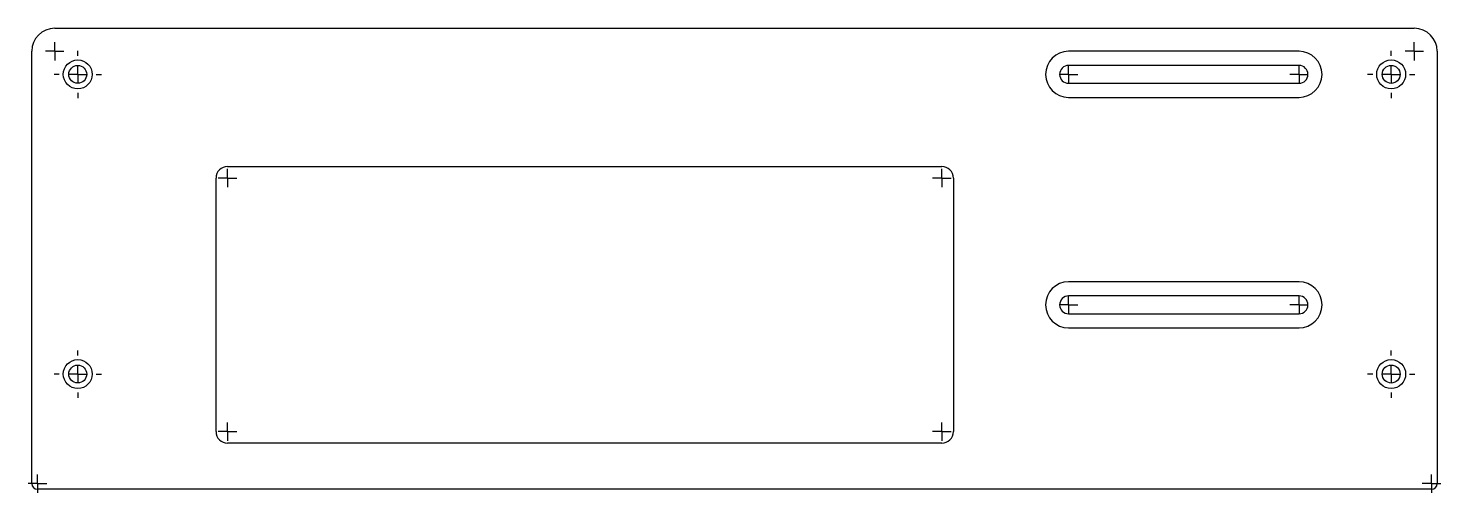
# Model space of a CAD drawing. Extents: x 0.5 to 15.8, y 0.4 to 5.5.
import ezdxf

# ---------------------------------------------------------------- set-up
doc = ezdxf.new("R2010")
doc.units = 0
doc.layers.get('0').update_dxf_attribs({"linetype": 'CONTINUOUS'})

# ---------------------------------------------------------------- blocks, each defined once
blk = doc.blocks.new('SW_CENTERMARK0')
at = {"color": 7, "linetype": 'CONTINUOUS'}
for q in [(14.179, 4.953), (14.279, 5.053), (14.279, 4.853), (14.379, 4.953)]:
    blk.add_line((14.279, 4.953), q, dxfattribs=at)
blk = doc.blocks.new('SW_CENTERMARK1')
at = {"color": 7, "linetype": 'CONTINUOUS'}
for q in [(11.679, 4.953), (11.779, 5.053), (11.779, 4.853), (11.879, 4.953)]:
    blk.add_line((11.779, 4.953), q, dxfattribs=at)
blk = doc.blocks.new('SW_CENTERMARK2')
at = {"color": 7, "linetype": 'CONTINUOUS'}
for q in [(14.179, 2.453), (14.279, 2.553), (14.279, 2.353), (14.379, 2.453)]:
    blk.add_line((14.279, 2.453), q, dxfattribs=at)
blk = doc.blocks.new('SW_CENTERMARK3')
at = {"color": 7, "linetype": 'CONTINUOUS'}
for q in [(11.679, 2.453), (11.779, 2.553), (11.779, 2.353), (11.879, 2.453)]:
    blk.add_line((11.779, 2.453), q, dxfattribs=at)
blk = doc.blocks.new('SW_CENTERMARK4')
at = {"color": 7, "linetype": 'CONTINUOUS'}
for p, q in [((15.279, 1.903), (15.279, 1.959)), ((15.079, 1.703), (15.023, 1.703)), ((15.279, 1.703), (15.179, 1.703)), ((15.279, 1.703), (15.279, 1.803)), ((15.279, 1.703), (15.279, 1.603)), ((15.279, 1.703), (15.379, 1.703)), ((15.479, 1.703), (15.536, 1.703)), ((15.279, 1.503), (15.279, 1.446))]:
    blk.add_line(p, q, dxfattribs=at)
blk = doc.blocks.new('SW_CENTERMARK5')
at = {"color": 7, "linetype": 'CONTINUOUS'}
for p, q in [((15.279, 5.153), (15.279, 5.209)), ((15.079, 4.953), (15.023, 4.953)), ((15.279, 4.953), (15.179, 4.953)), ((15.279, 4.953), (15.279, 5.053)), ((15.279, 4.953), (15.279, 4.853)), ((15.279, 4.953), (15.379, 4.953)), ((15.479, 4.953), (15.536, 4.953)), ((15.279, 4.753), (15.279, 4.696))]:
    blk.add_line(p, q, dxfattribs=at)
blk = doc.blocks.new('SW_CENTERMARK6')
at = {"color": 7, "linetype": 'CONTINUOUS'}
for p, q in [((1.029, 1.903), (1.029, 1.959)), ((0.829, 1.703), (0.773, 1.703)), ((1.029, 1.703), (0.929, 1.703)), ((1.029, 1.703), (1.029, 1.803)), ((1.029, 1.703), (1.029, 1.603)), ((1.029, 1.703), (1.129, 1.703)), ((1.229, 1.703), (1.286, 1.703)), ((1.029, 1.503), (1.029, 1.446))]:
    blk.add_line(p, q, dxfattribs=at)
blk = doc.blocks.new('SW_CENTERMARK7')
at = {"color": 7, "linetype": 'CONTINUOUS'}
for p, q in [((1.029, 5.153), (1.029, 5.209)), ((0.829, 4.953), (0.773, 4.953)), ((1.029, 4.953), (0.929, 4.953)), ((1.029, 4.953), (1.029, 5.053)), ((1.029, 4.953), (1.029, 4.853)), ((1.029, 4.953), (1.129, 4.953)), ((1.229, 4.953), (1.286, 4.953)), ((1.029, 4.753), (1.029, 4.696))]:
    blk.add_line(p, q, dxfattribs=at)
blk = doc.blocks.new('SW_CENTERMARK8')
at = {"color": 7, "linetype": 'CONTINUOUS'}
for q in [(15.717, 0.615), (15.617, 0.515), (15.717, 0.415), (15.817, 0.515)]:
    blk.add_line((15.717, 0.515), q, dxfattribs=at)
blk = doc.blocks.new('SW_CENTERMARK9')
at = {"color": 7, "linetype": 'CONTINUOUS'}
for q in [(0.592, 0.615), (0.492, 0.515), (0.592, 0.415), (0.692, 0.515)]:
    blk.add_line((0.592, 0.515), q, dxfattribs=at)
blk = doc.blocks.new('SW_CENTERMARK10')
at = {"color": 7, "linetype": 'CONTINUOUS'}
for q in [(0.779, 5.303), (0.679, 5.203), (0.779, 5.103), (0.879, 5.203)]:
    blk.add_line((0.779, 5.203), q, dxfattribs=at)
blk = doc.blocks.new('SW_CENTERMARK11')
at = {"color": 7, "linetype": 'CONTINUOUS'}
for q in [(15.529, 5.303), (15.429, 5.203), (15.529, 5.103), (15.629, 5.203)]:
    blk.add_line((15.529, 5.203), q, dxfattribs=at)
blk = doc.blocks.new('SW_CENTERMARK12')
at = {"color": 7, "linetype": 'CONTINUOUS'}
for q in [(2.654, 3.928), (2.554, 3.828), (2.654, 3.728), (2.754, 3.828)]:
    blk.add_line((2.654, 3.828), q, dxfattribs=at)
blk = doc.blocks.new('SW_CENTERMARK13')
at = {"color": 7, "linetype": 'CONTINUOUS'}
for q in [(10.404, 3.928), (10.304, 3.828), (10.404, 3.728), (10.504, 3.828)]:
    blk.add_line((10.404, 3.828), q, dxfattribs=at)
blk = doc.blocks.new('SW_CENTERMARK14')
at = {"color": 7, "linetype": 'CONTINUOUS'}
for q in [(10.304, 1.078), (10.404, 1.178), (10.404, 0.978), (10.504, 1.078)]:
    blk.add_line((10.404, 1.078), q, dxfattribs=at)
blk = doc.blocks.new('SW_CENTERMARK15')
at = {"color": 7, "linetype": 'CONTINUOUS'}
for q in [(2.554, 1.078), (2.654, 1.178), (2.654, 0.978), (2.754, 1.078)]:
    blk.add_line((2.654, 1.078), q, dxfattribs=at)
blk = doc.blocks.new('SW_CENTERMARK16')
at = {"color": 7, "linetype": 'CONTINUOUS'}
for q in [(14.179, 4.953), (14.279, 5.053), (14.279, 4.853), (14.379, 4.953)]:
    blk.add_line((14.279, 4.953), q, dxfattribs=at)
blk = doc.blocks.new('SW_CENTERMARK17')
at = {"color": 7, "linetype": 'CONTINUOUS'}
for q in [(11.679, 4.953), (11.779, 5.053), (11.779, 4.853), (11.879, 4.953)]:
    blk.add_line((11.779, 4.953), q, dxfattribs=at)
blk = doc.blocks.new('SW_CENTERMARK18')
at = {"color": 7, "linetype": 'CONTINUOUS'}
for q in [(14.179, 2.453), (14.279, 2.553), (14.279, 2.353), (14.379, 2.453)]:
    blk.add_line((14.279, 2.453), q, dxfattribs=at)
blk = doc.blocks.new('SW_CENTERMARK19')
at = {"color": 7, "linetype": 'CONTINUOUS'}
for q in [(11.679, 2.453), (11.779, 2.553), (11.779, 2.353), (11.879, 2.453)]:
    blk.add_line((11.779, 2.453), q, dxfattribs=at)
blk = doc.blocks.new('SW_CENTERMARK20')
at = {"color": 7, "linetype": 'CONTINUOUS'}
for p, q in [((15.279, 1.903), (15.279, 1.959)), ((15.079, 1.703), (15.023, 1.703)), ((15.279, 1.703), (15.179, 1.703)), ((15.279, 1.703), (15.279, 1.803)), ((15.279, 1.703), (15.279, 1.603)), ((15.279, 1.703), (15.379, 1.703)), ((15.479, 1.703), (15.536, 1.703)), ((15.279, 1.503), (15.279, 1.446))]:
    blk.add_line(p, q, dxfattribs=at)
blk = doc.blocks.new('SW_CENTERMARK21')
at = {"color": 7, "linetype": 'CONTINUOUS'}
for p, q in [((15.279, 5.153), (15.279, 5.209)), ((15.079, 4.953), (15.023, 4.953)), ((15.279, 4.953), (15.179, 4.953)), ((15.279, 4.953), (15.279, 5.053)), ((15.279, 4.953), (15.279, 4.853)), ((15.279, 4.953), (15.379, 4.953)), ((15.479, 4.953), (15.536, 4.953)), ((15.279, 4.753), (15.279, 4.696))]:
    blk.add_line(p, q, dxfattribs=at)
blk = doc.blocks.new('SW_CENTERMARK22')
at = {"color": 7, "linetype": 'CONTINUOUS'}
for p, q in [((1.029, 1.903), (1.029, 1.959)), ((0.829, 1.703), (0.773, 1.703)), ((1.029, 1.703), (0.929, 1.703)), ((1.029, 1.703), (1.029, 1.803)), ((1.029, 1.703), (1.029, 1.603)), ((1.029, 1.703), (1.129, 1.703)), ((1.229, 1.703), (1.286, 1.703)), ((1.029, 1.503), (1.029, 1.446))]:
    blk.add_line(p, q, dxfattribs=at)
blk = doc.blocks.new('SW_CENTERMARK23')
at = {"color": 7, "linetype": 'CONTINUOUS'}
for p, q in [((1.029, 5.153), (1.029, 5.209)), ((0.829, 4.953), (0.773, 4.953)), ((1.029, 4.953), (0.929, 4.953)), ((1.029, 4.953), (1.029, 5.053)), ((1.029, 4.953), (1.029, 4.853)), ((1.029, 4.953), (1.129, 4.953)), ((1.229, 4.953), (1.286, 4.953)), ((1.029, 4.753), (1.029, 4.696))]:
    blk.add_line(p, q, dxfattribs=at)
blk = doc.blocks.new('SW_CENTERMARK24')
at = {"color": 7, "linetype": 'CONTINUOUS'}
for q in [(15.717, 0.615), (15.617, 0.515), (15.717, 0.415), (15.817, 0.515)]:
    blk.add_line((15.717, 0.515), q, dxfattribs=at)
blk = doc.blocks.new('SW_CENTERMARK25')
at = {"color": 7, "linetype": 'CONTINUOUS'}
for q in [(0.592, 0.615), (0.492, 0.515), (0.592, 0.415), (0.692, 0.515)]:
    blk.add_line((0.592, 0.515), q, dxfattribs=at)
blk = doc.blocks.new('SW_CENTERMARK26')
at = {"color": 7, "linetype": 'CONTINUOUS'}
for q in [(0.779, 5.303), (0.679, 5.203), (0.779, 5.103), (0.879, 5.203)]:
    blk.add_line((0.779, 5.203), q, dxfattribs=at)
blk = doc.blocks.new('SW_CENTERMARK27')
at = {"color": 7, "linetype": 'CONTINUOUS'}
for q in [(15.529, 5.303), (15.429, 5.203), (15.529, 5.103), (15.629, 5.203)]:
    blk.add_line((15.529, 5.203), q, dxfattribs=at)
blk = doc.blocks.new('SW_CENTERMARK28')
at = {"color": 7, "linetype": 'CONTINUOUS'}
for q in [(2.654, 3.928), (2.554, 3.828), (2.654, 3.728), (2.754, 3.828)]:
    blk.add_line((2.654, 3.828), q, dxfattribs=at)
blk = doc.blocks.new('SW_CENTERMARK29')
at = {"color": 7, "linetype": 'CONTINUOUS'}
for q in [(10.404, 3.928), (10.304, 3.828), (10.404, 3.728), (10.504, 3.828)]:
    blk.add_line((10.404, 3.828), q, dxfattribs=at)
blk = doc.blocks.new('SW_CENTERMARK30')
at = {"color": 7, "linetype": 'CONTINUOUS'}
for q in [(10.304, 1.078), (10.404, 1.178), (10.404, 0.978), (10.504, 1.078)]:
    blk.add_line((10.404, 1.078), q, dxfattribs=at)
blk = doc.blocks.new('SW_CENTERMARK31')
at = {"color": 7, "linetype": 'CONTINUOUS'}
for q in [(2.554, 1.078), (2.654, 1.178), (2.654, 0.978), (2.754, 1.078)]:
    blk.add_line((2.654, 1.078), q, dxfattribs=at)

msp = doc.modelspace()

# ---------------------------------------------------------------- linework, layer by layer
at = {"color": 7, "linetype": 'CONTINUOUS'}
for p, q in [((0.779, 5.453), (15.529, 5.453)), ((0.529, 0.515), (0.529, 5.203)), ((14.279, 5.203), (11.779, 5.203)), ((15.779, 5.203), (15.779, 0.515)), ((14.279, 5.05), (11.779, 5.05)), ((11.779, 4.856), (14.279, 4.856)), ((11.779, 4.703), (14.279, 4.703)), ((2.654, 3.953), (10.404, 3.953)), ((2.529, 1.078), (2.529, 3.828)), ((10.529, 3.828), (10.529, 1.078)), ((14.279, 2.703), (11.779, 2.703)), ((14.279, 2.55), (11.779, 2.55)), ((11.779, 2.356), (14.279, 2.356)), ((11.779, 2.203), (14.279, 2.203)), ((10.404, 0.953), (2.654, 0.953)), ((15.717, 0.453), (0.592, 0.453))]:
    msp.add_line(p, q, dxfattribs=at)
for centre, radius in [((1.029, 4.953), 0.157), ((15.279, 4.953), 0.157), ((1.029, 4.953), 0.097), ((15.279, 4.953), 0.0975), ((1.029, 1.703), 0.157), ((15.279, 1.703), 0.157), ((1.029, 1.703), 0.097), ((15.279, 1.703), 0.0975)]:
    msp.add_circle(centre, radius, dxfattribs=at)
for centre, radius, start, end in [((0.779, 5.203), 0.25, 90, 180), ((15.529, 5.203), 0.25, 360, 90), ((11.779, 4.953), 0.25, 90, 270), ((14.279, 4.953), 0.25, 270, 90), ((11.779, 4.953), 0.097, 90, 270), ((14.279, 4.953), 0.097, 270, 90), ((2.654, 3.828), 0.125, 90, 180), ((10.404, 3.828), 0.125, 0, 90), ((11.779, 2.453), 0.25, 90, 270), ((14.279, 2.453), 0.25, 270, 90), ((11.779, 2.453), 0.097, 90, 270), ((14.279, 2.453), 0.097, 270, 90), ((2.654, 1.078), 0.125, 180, 270), ((10.404, 1.078), 0.125, 270, 0), ((0.592, 0.515), 0.0625, 180, 270), ((15.717, 0.515), 0.0625, 270, 0)]:
    msp.add_arc(centre, radius, start, end, dxfattribs=at)

# ---------------------------------------------------------------- block references
for name in ['SW_CENTERMARK10', 'SW_CENTERMARK26', 'SW_CENTERMARK11', 'SW_CENTERMARK27', 'SW_CENTERMARK7', 'SW_CENTERMARK23', 'SW_CENTERMARK5', 'SW_CENTERMARK21', 'SW_CENTERMARK1', 'SW_CENTERMARK17', 'SW_CENTERMARK0', 'SW_CENTERMARK16', 'SW_CENTERMARK12', 'SW_CENTERMARK28', 'SW_CENTERMARK13', 'SW_CENTERMARK29', 'SW_CENTERMARK3', 'SW_CENTERMARK19', 'SW_CENTERMARK2', 'SW_CENTERMARK18', 'SW_CENTERMARK6', 'SW_CENTERMARK22', 'SW_CENTERMARK4', 'SW_CENTERMARK20', 'SW_CENTERMARK15', 'SW_CENTERMARK31', 'SW_CENTERMARK14', 'SW_CENTERMARK30', 'SW_CENTERMARK9', 'SW_CENTERMARK25', 'SW_CENTERMARK8', 'SW_CENTERMARK24']:
    msp.add_blockref(name, (0, 0))

doc.saveas('drawing.dxf')
